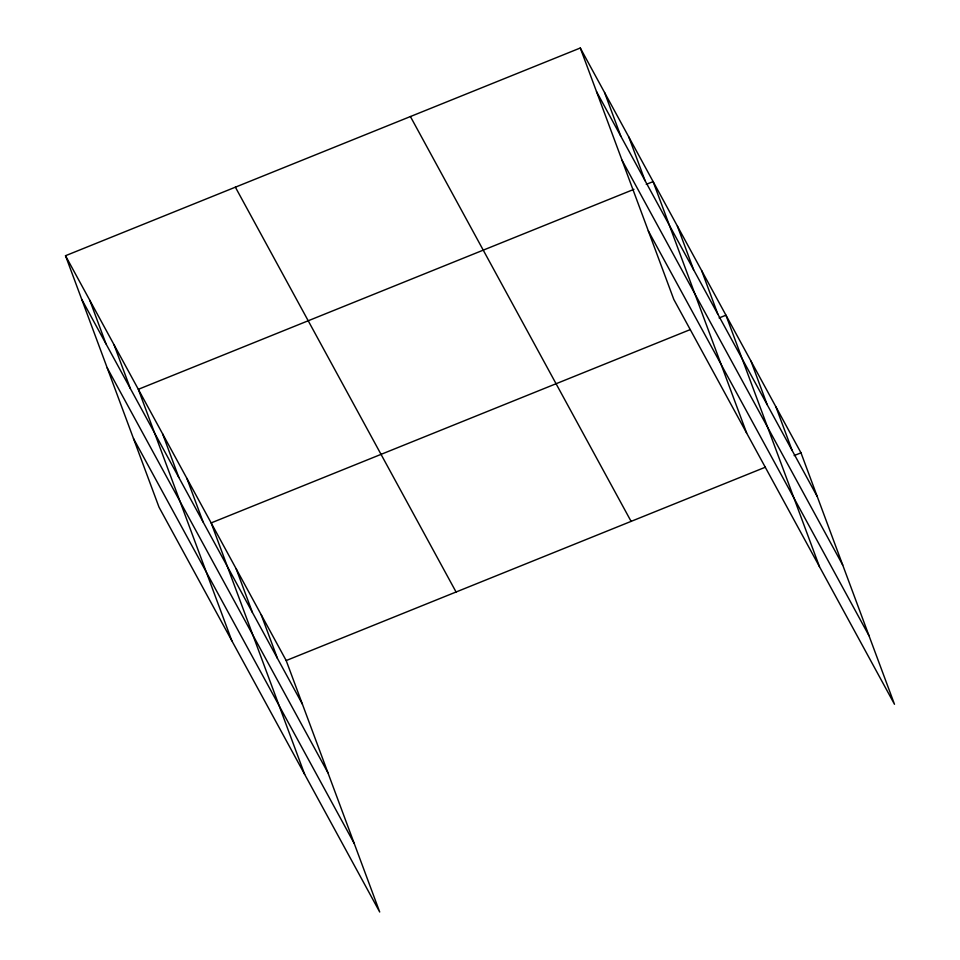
<?xml version="1.0" encoding="UTF-8"?>
<svg xmlns="http://www.w3.org/2000/svg" width="960" height="960" viewBox="0 0 960 960"><rect width="100%" height="100%" fill="white"/><g stroke="black" fill="none" stroke-linecap="round" stroke-linejoin="round"><path stroke-width="1.44" d="M65.508 255.72L286.188 660.552L379.704 912L159.012 507.168L65.508 255.72L580.296 48L800.988 452.832L894.492 704.28L673.812 299.448L580.296 48M633.936 189.336L138.336 389.316L231.84 640.764M646.272 184.356L653.124 181.596L746.64 433.044M690.324 329.568L211.164 522.912L304.668 774.36M719.1 317.952L725.952 315.192L819.456 566.64M286.188 660.552L765.36 467.208M794.136 455.592L800.988 452.832M596.52 91.62L817.2 496.452M622.02 160.2L842.712 565.032M648.3 230.868L868.992 635.7M410.412 116.544L631.104 521.376M235.38 187.176L456.072 592.008M81.72 299.328L302.412 704.172M107.232 367.92L327.924 772.752M133.512 438.576L354.204 843.42M775.968 406.956L792.192 450.564M750.96 361.068L767.184 404.688M701.676 270.66L717.888 314.268M677.4 226.128L693.612 269.736M628.848 137.064L645.06 180.672M604.572 92.532L620.796 136.152M261.18 614.676L277.404 658.284M236.172 568.788L252.396 612.408M186.888 478.38L203.1 521.988M162.612 433.848L178.824 477.456M114.06 344.784L130.272 388.392M89.784 300.252L105.996 343.86"/></g></svg>
